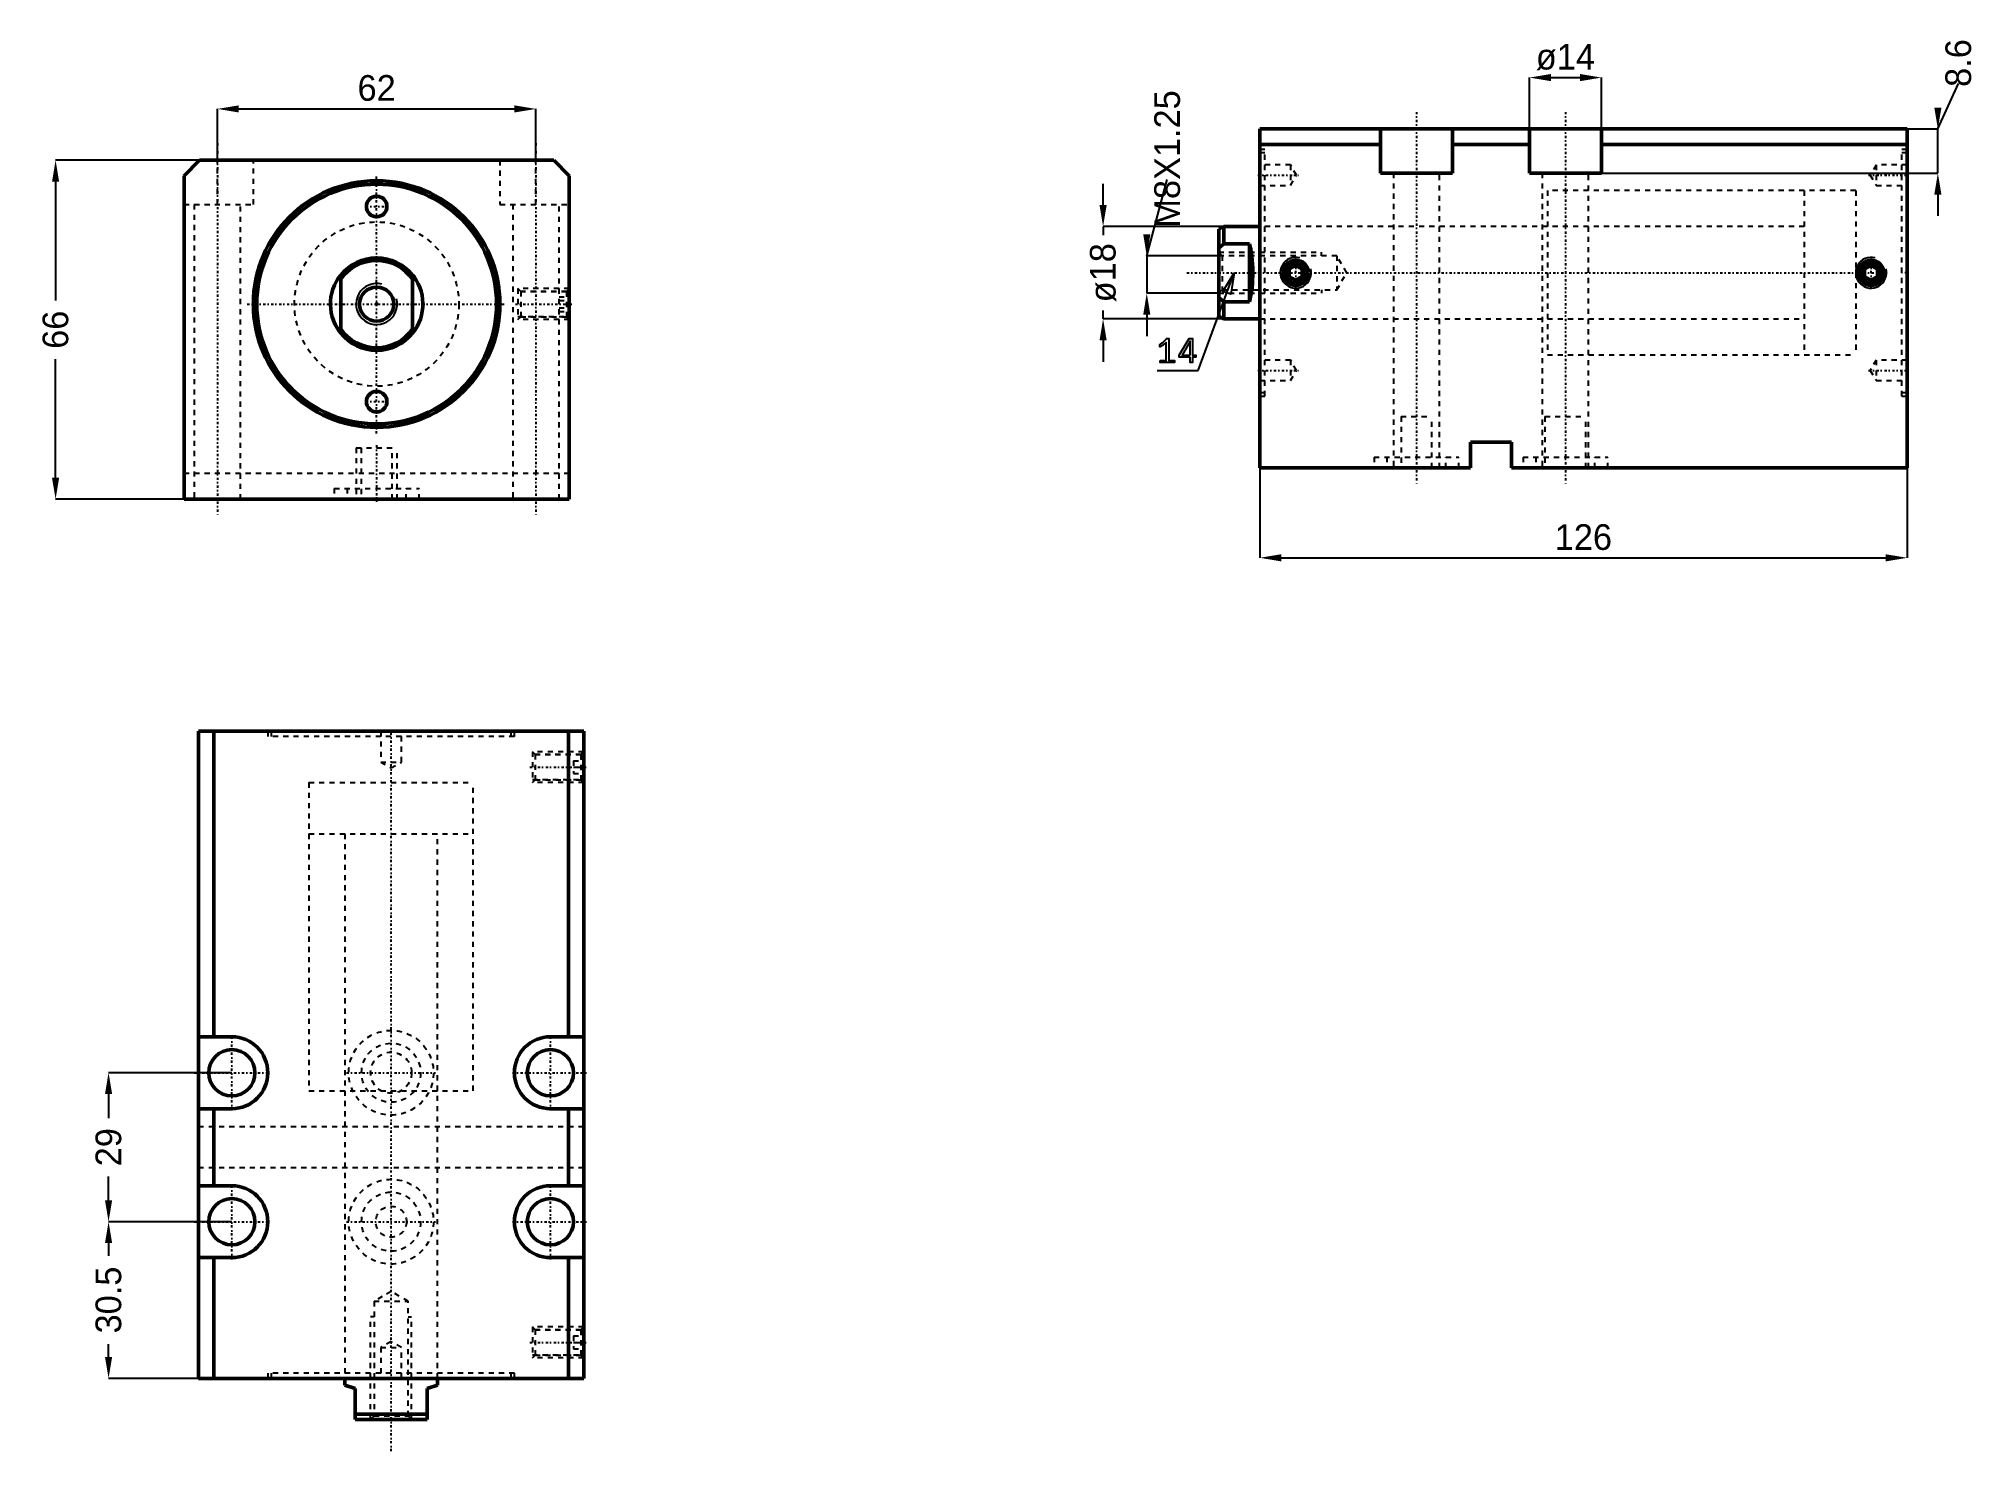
# Model space of a CAD drawing. Header units: millimetres. Extents: x -66 to 311, y -223 to 52.
import ezdxf

# ---------------------------------------------------------------- set-up
doc = ezdxf.new("R2010")
doc.units = ezdxf.units.MM
doc.linetypes.add('Center', pattern=[1.5, 0.45, -0.5, 0.05, -0.5])
doc.linetypes.add('Dashed', pattern=[2, 1, -1])
for name, color, linetype, lineweight in [('2d ConnectionPoints', 7, 'Continuous', 50), ('AM_0', 7, 'Continuous', 50), ('AM_5', 3, 'Continuous', 25), ('AM_7', 7, 'Center', 25), ('AM_9', 6, 'Dashed', 25)]:
    doc.layers.add(name, color=color, linetype=linetype, lineweight=lineweight)
doc.dimstyles.new('ISO-25', dxfattribs={"dimtxt": 2.5, "dimasz": 2.5, "dimexe": 1.25, "dimexo": 0.625, "dimtad": 1, "dimtxsty": 'Standard', "dimcen": 2.5, "dimadec": 0, "dimazin": 0, "dimtfac": 1, "dimtmove": 0, "dimatfit": 3, "dimfxl": 1, "dimarcsym": 0})

# ---------------------------------------------------------------- blocks, each defined once
blk = doc.blocks.new('1_JECX_MF_INLA_32_50_0_rod__0_in_JECX_MF_160_INLA_32_50_0__0')
at = {"layer": 'AM_0'}
for p, q in [((-7, -5.66), (-7, 5.66)), ((7, 5.66), (7, -5.66))]:
    blk.add_line(p, q, dxfattribs=at)
for points in [[(-7, 5.66), (-7.47, 5.03), (-7.88, 4.36), (-8.23, 3.65), (-8.51, 2.92), (-8.73, 2.17), (-8.89, 1.4), (-8.98, 0.62), (-9, -0.17), (-8.95, -0.95), (-8.83, -1.73), (-8.65, -2.49), (-8.4, -3.23), (-8.09, -3.95), (-7.71, -4.64), (-7.28, -5.3), (-7, -5.66)], [(7, -5.66), (7.47, -5.03), (7.88, -4.36), (8.23, -3.65), (8.51, -2.92), (8.73, -2.17), (8.89, -1.4), (8.98, -0.62), (9, 0.17), (8.95, 0.95), (8.83, 1.73), (8.65, 2.49), (8.4, 3.23), (8.09, 3.95), (7.71, 4.64), (7.28, 5.3), (7, 5.66)]]:
    blk.add_lwpolyline(points, dxfattribs=at)
blk.add_circle((0, 0), 3.32, dxfattribs=at)
for radius, start, end in [(9, 38.9424, 141.0576), (8.5, 34.5603, 145.4397), (8.5, 214.5603, 325.4397), (9, 218.9424, 321.0576)]:
    blk.add_arc((0, 0), radius, start, end, dxfattribs=at)
at = {"layer": 'AM_5'}
blk.add_arc((0, 0), 4, 75, 15, dxfattribs=at)
blk = doc.blocks.new('2_JECX_MF_EXLA_32_50_0_body__0_in_JECX_MF_160_INLA_32_50_0__0')
at = {"layer": 'AM_0'}
for p, q in [((-34.5, 28), (-37.5, 25)), ((34.5, 28), (-34.5, 28)), ((37.5, 25), (34.5, 28)), ((-37.5, 25), (-37.5, -38)), ((37.5, -38), (37.5, 25)), ((-37.5, -38), (37.5, -38))]:
    blk.add_line(p, q, dxfattribs=at)
for centre, radius in [((0, 0), 24), ((0, 0), 23.34), ((0, 19), 2), ((0, -19), 2)]:
    blk.add_circle(centre, radius, dxfattribs=at)
at = {"layer": 'AM_5', "linetype": 'Dashed'}
for p, q in [((37.5, 3), (27.5, 3)), ((37.5, -3), (27.5, -3))]:
    blk.add_line(p, q, dxfattribs=at)
at = {"layer": 'AM_7'}
for p, q in [((-31, 31.3), (-31, -41.3)), ((31, 31.3), (31, -41.3)), ((0, -25.2), (0, 25.2)), ((-2.1, 19), (2.1, 19)), ((-25.2, 0), (25.2, 0)), ((27, 0), (38, 0)), ((-2.1, -19), (2.1, -19)), ((0, -27.5), (0, -38.5))]:
    blk.add_line(p, q, dxfattribs=at)
at = {"layer": 'AM_9'}
for p, q in [((-31, 19.4), (-31, 28)), ((-24, 19.4), (-24, 28)), ((24, 28), (24, 19.4)), ((31, 19.4), (31, 28)), ((-37.5, 19.4), (-24, 19.4)), ((-35.5, 19.4), (-35.5, -38)), ((-26.5, -38), (-26.5, 19.4)), ((24, 19.4), (37.5, 19.4)), ((26.5, 19.4), (26.5, -38)), ((35.5, -38), (35.5, 19.4)), ((28.04, 2.46), (27.5, 3)), ((27.5, 3), (27.5, -3)), ((37, 2.4), (27.5, 2.4)), ((36.96, 2.46), (28.04, 2.46)), ((28.04, 2.46), (28.04, -2.46)), ((35.5, 1.44), (37.5, 1.44)), ((35.5, 0.72), (37.5, 0.72)), ((37.5, 3), (36.96, 2.46)), ((36.96, 2.46), (36.96, -2.46)), ((37.5, 1.9), (37, 2.4)), ((37, 2.4), (37, -2.4)), ((27.5, -2.4), (37, -2.4)), ((27.5, -3), (28.04, -2.46)), ((28.04, -2.46), (36.96, -2.46)), ((35.5, -0.72), (37.5, -0.72)), ((35.5, -1.44), (37.5, -1.44)), ((36.96, -2.46), (37.5, -3)), ((37, -2.4), (37.5, -1.9)), ((-4, -28), (4, -28)), ((-4, -28), (-4, -38)), ((-3, -28), (-3, -38)), ((3, -38), (3, -28)), ((4, -38), (4, -28)), ((37.5, -33), (-37.5, -33)), ((-8.25, -35.9), (8.25, -35.9)), ((-8.25, -35.9), (-8.25, -38)), ((-5.75, -35.9), (-5.75, -38)), ((5.75, -38), (5.75, -35.9)), ((8.25, -38), (8.25, -35.9))]:
    blk.add_line(p, q, dxfattribs=at)
blk.add_circle((0, 0), 16, dxfattribs=at)
blk = doc.blocks.new('*D3')
at = {"layer": 'AM_5', "color": 0, "lineweight": -2}
for p, q in [((-31, 28), (-31, 38)), ((-26.83, 38), (26.83, 38)), ((31, 28), (31, 38))]:
    blk.add_line(p, q, dxfattribs=at)
at = {"layer": 'AM_5', "color": 0}
for points in [[(-26.83, 38.69), (-26.83, 37.31), (-31, 38)], [(26.83, 37.31), (26.83, 38.69), (31, 38)]]:
    blk.add_solid(points, dxfattribs=at)
at = {"layer": 'Defpoints', "color": 0}
for p in [(31, 38), (-31, 28), (31, 28)]:
    blk.add_point(p, dxfattribs=at)
at = {"layer": 'AM_5', "color": 0, "insert": (0, 42.05), "char_height": 5, "attachment_point": 5}
blk.add_mtext('62', dxfattribs=at)
blk = doc.blocks.new('*D4')
at = {"layer": 'AM_5', "color": 0, "lineweight": -2}
for p, q in [((-34.5, 28), (-62.5, 28)), ((-62.5, 23.83), (-62.5, 0.72)), ((-62.5, -33.83), (-62.5, -10.72)), ((-37.5, -38), (-62.5, -38))]:
    blk.add_line(p, q, dxfattribs=at)
at = {"layer": 'AM_5', "color": 0}
for points in [[(-61.81, 23.83), (-63.19, 23.83), (-62.5, 28)], [(-63.19, -33.83), (-61.81, -33.83), (-62.5, -38)]]:
    blk.add_solid(points, dxfattribs=at)
at = {"layer": 'Defpoints', "color": 0}
for p in [(-34.5, 28), (-62.5, -38), (-37.5, -38)]:
    blk.add_point(p, dxfattribs=at)
at = {"layer": 'AM_5', "color": 0, "insert": (-62.5, -5), "char_height": 5, "attachment_point": 5, "rotation": 90}
blk.add_mtext('66', dxfattribs=at)
blk = doc.blocks.new('1_JECX_MF_INLA_32_50_0_rod__0_in_JECX_MF_160_INLA_32_50_0__2')
at = {"layer": 'AM_0'}
for p, q in [((-7, 9), (-8, 8.5)), ((-8, 8.5), (-8, -8.5)), ((0, 9), (-7, 9)), ((-7, 9), (-7, 5.66)), ((-7, 5.66), (-8, 4.82)), ((-2, 5.66), (-7, 5.66)), ((-2, 5.66), (-2, -5.66)), ((-7, -5.66), (-2, -5.66)), ((-7, -5.66), (-7, -9)), ((-8, -8.5), (-7, -9)), ((-7, -9), (0, -9))]:
    blk.add_line(p, q, dxfattribs=at)
for points in [[(-2, -5.66), (-1.85, -5.03), (-1.72, -4.36), (-1.6, -3.65), (-1.51, -2.92), (-1.44, -2.17), (-1.39, -1.4), (-1.36, -0.62), (-1.35, 0.17), (-1.37, 0.95), (-1.4, 1.73), (-1.46, 2.49), (-1.55, 3.23), (-1.65, 3.95), (-1.77, 4.64), (-1.91, 5.3), (-2, 5.66)], [(-8, -4.82), (-7.99, -4.83), (-7, -5.66)]]:
    blk.add_lwpolyline(points, dxfattribs=at)
at = {"layer": 'AM_5', "linetype": 'Dashed'}
for p, q in [((-8, 4), (12, 4)), ((12, 3.32), (12, 4)), ((12, -3.32), (12, -4)), ((-8, -4), (12, -4))]:
    blk.add_line(p, q, dxfattribs=at)
at = {"layer": 'AM_7'}
blk.add_line((-14.2, 0), (122.2, 0), dxfattribs=at)
at = {"layer": 'AM_9'}
for p, q in [((116, 16), (106, 16)), ((106, 16), (106, -16)), ((116, 16), (116, -16)), ((106, 9), (0, 9)), ((-7.32, 3.32), (-8, 4)), ((15, 3.32), (-7.32, 3.32)), ((-7.32, 3.32), (-7.32, -3.32)), ((16.92, 0), (15, 3.32)), ((15, 3.32), (15, -3.32)), ((15, -3.32), (16.92, 0)), ((-8, -4), (-7.32, -3.32)), ((-7.32, -3.32), (15, -3.32)), ((0, -9), (106, -9)), ((106, -16), (116, -16))]:
    blk.add_line(p, q, dxfattribs=at)
blk = doc.blocks.new('2_JECX_MF_EXLA_32_50_0_body__0_in_JECX_MF_160_INLA_32_50_0__2')
at = {"layer": 'AM_0'}
for p, q in [((0, -38), (0, 28)), ((126, 28), (0, 28)), ((23.5, 19.4), (23.5, 28)), ((37.5, 19.4), (37.5, 28)), ((52.5, 19.4), (52.5, 28)), ((66.5, 19.4), (66.5, 28)), ((126, -38), (126, 28)), ((23.5, 25), (0, 25)), ((52.5, 25), (37.5, 25)), ((126, 25), (66.5, 25)), ((23.5, 19.4), (37.5, 19.4)), ((52.5, 19.4), (66.5, 19.4)), ((7, 1.44), (5.75, 0.72)), ((5.75, 0.72), (5.75, -0.72)), ((8.25, 0.72), (7, 1.44)), ((8.25, -0.72), (8.25, 0.72)), ((119, 1.44), (117.75, 0.72)), ((117.75, 0.72), (117.75, -0.72)), ((120.25, 0.72), (119, 1.44)), ((120.25, -0.72), (120.25, 0.72)), ((5.75, -0.72), (7, -1.44)), ((7, -1.44), (8.25, -0.72)), ((117.75, -0.72), (119, -1.44)), ((119, -1.44), (120.25, -0.72)), ((49, -33), (41, -33)), ((41, -33), (41, -38)), ((49, -38), (49, -33)), ((41, -38), (0, -38)), ((126, -38), (49, -38))]:
    blk.add_line(p, q, dxfattribs=at)
for centre, radius in [((7, 0), 2.46), ((7, 0), 2.4), ((7, 0), 1.9), ((119, 0), 2.46), ((119, 0), 2.4), ((119, 0), 1.9)]:
    blk.add_circle(centre, radius, dxfattribs=at)
at = {"layer": 'AM_5'}
for centre in [(7, 0), (119, 0)]:
    blk.add_arc(centre, 3, 75, 15, dxfattribs=at)
at = {"layer": 'AM_7'}
for p, q in [((30.5, 31.3), (30.5, -41.3)), ((59.5, 31.3), (59.5, -41.3)), ((-0.36, 19), (7.51, 19)), ((118.49, 19), (126.36, 19)), ((7, -3.15), (7, 3.15)), ((119, -3.15), (119, 3.15)), ((126.05, 0), (124.95, 0)), ((-0.36, -19), (7.51, -19)), ((118.49, -19), (126.36, -19))]:
    blk.add_line(p, q, dxfattribs=at)
at = {"layer": 'AM_9'}
for p, q in [((1, 24), (0, 24)), ((1, 23.34), (0, 23.34)), ((1, -24), (1, 24)), ((125, -24), (125, 24)), ((126, 24), (125, 24)), ((126, 23.34), (125, 23.34)), ((6, 21), (0, 21)), ((7.15, 19), (6, 21)), ((6, 21), (6, 17)), ((6, 17), (7.15, 19)), ((26, 19.4), (26, -38)), ((35, -38), (35, 19.4)), ((55, 19.4), (55, -38)), ((64, -38), (64, 19.4)), ((120, 21), (118.85, 19)), ((118.85, 19), (120, 17)), ((126, 21), (120, 21)), ((120, 21), (120, 17)), ((0, 17), (6, 17)), ((116, 16), (56, 16)), ((56, 16), (56, -16)), ((116, 16), (116, -16)), ((120, 17), (126, 17)), ((56, 9), (0, 9)), ((0, -9), (56, -9)), ((6, -17), (0, -17)), ((7.15, -19), (6, -17)), ((6, -17), (6, -21)), ((56, -16), (116, -16)), ((120, -17), (118.85, -19)), ((126, -17), (120, -17)), ((120, -17), (120, -21)), ((0, -21), (6, -21)), ((6, -21), (7.15, -19)), ((118.85, -19), (120, -21)), ((120, -21), (126, -21)), ((0, -23.34), (1, -23.34)), ((0, -24), (1, -24)), ((125, -23.34), (126, -23.34)), ((125, -24), (126, -24)), ((27.5, -28), (33.5, -28)), ((27.5, -28), (27.5, -38)), ((33.5, -38), (33.5, -28)), ((55.5, -28), (63.5, -28)), ((55.5, -28), (55.5, -38)), ((63.5, -38), (63.5, -28)), ((22.25, -35.9), (38.75, -35.9)), ((22.25, -35.9), (22.25, -38)), ((24.75, -35.9), (24.75, -38)), ((36.25, -38), (36.25, -35.9)), ((38.75, -38), (38.75, -35.9)), ((51.25, -35.9), (67.75, -35.9)), ((51.25, -35.9), (51.25, -38)), ((53.75, -35.9), (53.75, -38)), ((65.25, -38), (65.25, -35.9)), ((67.75, -38), (67.75, -35.9))]:
    blk.add_line(p, q, dxfattribs=at)
blk = doc.blocks.new('*D13')
at = {"layer": 'AM_5', "color": 0, "lineweight": -2}
for p, q in [((224.41, 34.1), (224.41, 44.1)), ((228.58, 44.1), (234.25, 44.1)), ((238.41, 34.1), (238.41, 44.1))]:
    blk.add_line(p, q, dxfattribs=at)
at = {"layer": 'AM_5', "color": 0}
for points in [[(228.58, 44.79), (228.58, 43.4), (224.41, 44.1)], [(234.25, 43.4), (234.25, 44.79), (238.41, 44.1)]]:
    blk.add_solid(points, dxfattribs=at)
at = {"layer": 'Defpoints', "color": 0}
for p in [(238.41, 44.1), (224.41, 34.1), (238.41, 34.1)]:
    blk.add_point(p, dxfattribs=at)
at = {"layer": 'AM_5', "color": 0, "insert": (231.41, 48.1), "char_height": 5, "attachment_point": 5}
blk.add_mtext('ø14', dxfattribs=at)
blk = doc.blocks.new('*D14')
at = {"layer": 'AM_5', "color": 0, "lineweight": -2}
for p, q in [((303.91, 34.1), (307.91, 42.93)), ((238.41, 34.1), (303.91, 34.1)), ((303.91, 25.5), (303.91, 34.1)), ((238.41, 25.5), (303.91, 25.5)), ((303.91, 21.33), (303.91, 17.16))]:
    blk.add_line(p, q, dxfattribs=at)
at = {"layer": 'AM_5', "color": 0}
for points in [[(303.22, 38.26), (304.61, 38.26), (303.91, 34.1)], [(304.61, 21.33), (303.22, 21.33), (303.91, 25.5)]]:
    blk.add_solid(points, dxfattribs=at)
at = {"layer": 'Defpoints', "color": 0}
for p in [(238.41, 34.1), (303.91, 34.1), (238.41, 25.5)]:
    blk.add_point(p, dxfattribs=at)
at = {"layer": 'AM_5', "color": 0, "insert": (307.91, 46.93), "char_height": 5, "attachment_point": 5, "rotation": 90}
blk.add_mtext('8.6', dxfattribs=at)
blk = doc.blocks.new('*D15')
at = {"layer": 'AM_5', "color": 0, "lineweight": -2}
for p, q in [((171.91, -31.9), (171.91, -49.4)), ((297.91, -31.9), (297.91, -49.4)), ((176.08, -49.4), (293.75, -49.4))]:
    blk.add_line(p, q, dxfattribs=at)
at = {"layer": 'AM_5', "color": 0}
for points in [[(176.08, -48.71), (176.08, -50.1), (171.91, -49.4)], [(293.75, -50.1), (293.75, -48.71), (297.91, -49.4)]]:
    blk.add_solid(points, dxfattribs=at)
at = {"layer": 'Defpoints', "color": 0}
for p in [(171.91, -31.9), (297.91, -31.9), (297.91, -49.4)]:
    blk.add_point(p, dxfattribs=at)
at = {"layer": 'AM_5', "color": 0, "insert": (234.91, -45.4), "char_height": 5, "attachment_point": 5}
blk.add_mtext('126', dxfattribs=at)
blk = doc.blocks.new('*D16')
at = {"layer": 'AM_5', "color": 0, "lineweight": -2}
for p, q in [((141.41, 19.26), (141.41, 23.43)), ((164.91, 15.1), (141.41, 15.1)), ((141.41, 15.1), (141.41, 13.43)), ((141.41, -2.9), (141.41, -1.24)), ((164.91, -2.9), (141.41, -2.9)), ((141.41, -7.07), (141.41, -11.24))]:
    blk.add_line(p, q, dxfattribs=at)
at = {"layer": 'AM_5', "color": 0}
for points in [[(140.72, 19.26), (142.11, 19.26), (141.41, 15.1)], [(142.11, -7.07), (140.72, -7.07), (141.41, -2.9)]]:
    blk.add_solid(points, dxfattribs=at)
at = {"layer": 'Defpoints', "color": 0}
for p in [(141.41, 15.1), (164.91, 15.1), (164.91, -2.9)]:
    blk.add_point(p, dxfattribs=at)
at = {"layer": 'AM_5', "color": 0, "insert": (141.41, 6.1), "char_height": 5, "attachment_point": 5, "rotation": 90}
blk.add_mtext('ø18', dxfattribs=at)
blk = doc.blocks.new('*D17')
at = {"layer": 'AM_5', "color": 0, "lineweight": -2}
for p, q in [((149.91, 9.42), (153.91, 24.25)), ((164.59, 9.42), (149.91, 9.42)), ((149.91, 9.42), (149.91, 2.1)), ((163.91, 2.1), (149.91, 2.1)), ((149.91, -2.07), (149.91, -6.24))]:
    blk.add_line(p, q, dxfattribs=at)
at = {"layer": 'AM_5', "color": 0}
for points in [[(149.22, 13.59), (150.61, 13.59), (149.91, 9.42)], [(150.61, -2.07), (149.22, -2.07), (149.91, 2.1)]]:
    blk.add_solid(points, dxfattribs=at)
at = {"layer": 'Defpoints', "color": 0}
for p in [(164.59, 9.42), (149.91, 2.1), (163.91, 2.1)]:
    blk.add_point(p, dxfattribs=at)
at = {"layer": 'AM_5', "color": 0, "insert": (153.91, 28.25), "char_height": 5, "attachment_point": 5, "rotation": 90}
blk.add_mtext('M8X1.25', dxfattribs=at)
blk = doc.blocks.new('1_JECX_MF_INLA_32_50_0_rod__0_in_JECX_MF_160_INLA_32_50_0__4')
at = {"layer": 'AM_0'}
for p, q in [((-9, 0), (-9, -1.35)), ((9, -1.35), (9, 0)), ((-7, -2), (-9, -1.35)), ((-7, -8), (-7, -2)), ((9, -1.35), (7, -2)), ((7, -2), (7, -8)), ((-7, -7), (7, -7)), ((-7, -8), (7, -8))]:
    blk.add_line(p, q, dxfattribs=at)
at = {"layer": 'AM_5', "linetype": 'Dashed'}
for p, q in [((-4, -8), (-4, 12)), ((-3.32, 12), (-4, 12)), ((3.32, 12), (4, 12)), ((4, -8), (4, 12))]:
    blk.add_line(p, q, dxfattribs=at)
at = {"layer": 'AM_9'}
for p, q in [((-16, 116), (16, 116)), ((-16, 116), (-16, 106)), ((16, 106), (16, 116)), ((-16, 106), (16, 106)), ((-9, 106), (-9, 0)), ((9, 0), (9, 106)), ((0, 16.92), (-3.32, 15)), ((3.32, 15), (0, 16.92)), ((-3.32, 15), (3.32, 15)), ((-3.32, 15), (-3.32, -7.32)), ((3.32, -7.32), (3.32, 15)), ((-3.32, -7.32), (-4, -8)), ((-3.32, -7.32), (3.32, -7.32)), ((4, -8), (3.32, -7.32))]:
    blk.add_line(p, q, dxfattribs=at)
blk = doc.blocks.new('2_JECX_MF_EXLA_32_50_0_body__0_in_JECX_MF_160_INLA_32_50_0__4')
at = {"layer": 'AM_0'}
for p, q in [((37.5, 126), (-37.5, 126)), ((-37.5, 126), (-37.5, 0)), ((-34.5, 126), (-34.5, 66.5)), ((34.5, 126), (34.5, 66.5)), ((37.5, 126), (37.5, 0)), ((-31, 66.5), (-37.5, 66.5)), ((37.5, 66.5), (31, 66.5)), ((-37.5, 52.5), (-31, 52.5)), ((-34.5, 52.5), (-34.5, 37.5)), ((31, 52.5), (37.5, 52.5)), ((34.5, 52.5), (34.5, 37.5)), ((-31, 37.5), (-37.5, 37.5)), ((37.5, 37.5), (31, 37.5)), ((-37.5, 23.5), (-31, 23.5)), ((-34.5, 23.5), (-34.5, 0)), ((31, 23.5), (37.5, 23.5)), ((34.5, 23.5), (34.5, 0)), ((37.5, 0), (-37.5, 0))]:
    blk.add_line(p, q, dxfattribs=at)
for centre in [(-31, 59.5), (31, 59.5), (-31, 30.5), (31, 30.5)]:
    blk.add_circle(centre, 4.5, dxfattribs=at)
for centre, start, end in [((-31, 59.5), 270, 90), ((31, 59.5), 90, 270), ((-31, 30.5), 270, 90), ((31, 30.5), 90, 270)]:
    blk.add_arc(centre, 7, start, end, dxfattribs=at)
at = {"layer": 'AM_5', "linetype": 'Dashed'}
for p, q in [((37.5, 122), (27.5, 122)), ((37.5, 116), (27.5, 116)), ((37.5, 10), (27.5, 10)), ((37.5, 4), (27.5, 4))]:
    blk.add_line(p, q, dxfattribs=at)
at = {"layer": 'AM_7'}
for p, q in [((0, -14.2), (0, 126.3577)), ((27, 119), (38, 119)), ((-31, 52.15), (-31, 66.85)), ((31, 52.15), (31, 66.85)), ((-38.35, 59.5), (-23.65, 59.5)), ((-8.6625, 59.5), (8.6625, 59.5)), ((23.65, 59.5), (38.35, 59.5)), ((-31, 23.15), (-31, 37.85)), ((31, 23.15), (31, 37.85)), ((-38.35, 30.5), (-23.65, 30.5)), ((-8.6625, 30.5), (8.6625, 30.5)), ((23.65, 30.5), (38.35, 30.5)), ((27, 7), (38, 7))]:
    blk.add_line(p, q, dxfattribs=at)
at = {"layer": 'AM_9'}
for p, q in [((-24, 126), (-24, 125)), ((24, 125), (-24, 125)), ((-23.34, 126), (-23.34, 125)), ((-2, 126), (-2, 120)), ((2, 120), (2, 126)), ((23.34, 125), (23.34, 126)), ((24, 125), (24, 126)), ((27.5, 122), (27.5, 116)), ((28.0415, 121.4585), (27.5, 122)), ((37, 121.4), (27.5, 121.4)), ((36.9585, 121.4585), (28.0415, 121.4585)), ((28.0415, 121.4585), (28.0415, 116.5415)), ((37.5, 122), (36.9585, 121.4585)), ((36.9585, 121.4585), (36.9585, 116.5415)), ((37, 121.4), (37, 116.6)), ((37.5, 120.9), (37, 121.4)), ((-2, 120), (0, 118.8453)), ((-2, 120), (2, 120)), ((0, 118.8453), (2, 120)), ((35.5, 120.25), (37.5, 120.25)), ((35.5, 120.25), (35.5, 117.75)), ((35.5, 119), (37.5, 119)), ((35.5, 117.75), (37.5, 117.75)), ((37, 116.6), (37.5, 117.1)), ((-16, 116), (16, 116)), ((-16, 116), (-16, 56)), ((16, 56), (16, 116)), ((27.5, 116.6), (37, 116.6)), ((27.5, 116), (28.0415, 116.5415)), ((28.0415, 116.5415), (36.9585, 116.5415)), ((36.9585, 116.5415), (37.5, 116)), ((-16, 56), (16, 56)), ((-9, 56), (-9, 0)), ((9, 0), (9, 56)), ((37.5, 49), (-37.5, 49)), ((37.5, 41), (-37.5, 41)), ((27.5, 10), (27.5, 4)), ((28.0415, 9.4585), (27.5, 10)), ((37, 9.4), (27.5, 9.4)), ((36.9585, 9.4585), (28.0415, 9.4585)), ((28.0415, 9.4585), (28.0415, 4.5415)), ((35.5, 8.25), (37.5, 8.25)), ((35.5, 8.25), (35.5, 5.75)), ((37.5, 10), (36.9585, 9.4585)), ((36.9585, 9.4585), (36.9585, 4.5415)), ((37.5, 8.9), (37, 9.4)), ((37, 9.4), (37, 4.6)), ((0, 7.1547), (-2, 6)), ((-2, 6), (2, 6)), ((-2, 6), (-2, 0)), ((2, 6), (0, 7.1547)), ((2, 0), (2, 6)), ((27.5, 4.6), (37, 4.6)), ((27.5, 4), (28.0415, 4.5415)), ((28.0415, 4.5415), (36.9585, 4.5415)), ((35.5, 7), (37.5, 7)), ((35.5, 5.75), (37.5, 5.75)), ((36.9585, 4.5415), (37.5, 4)), ((37, 4.6), (37.5, 5.1)), ((24, 1), (-24, 1)), ((-24, 1), (-24, 0)), ((-23.34, 1), (-23.34, 0)), ((23.34, 0), (23.34, 1)), ((24, 0), (24, 1))]:
    blk.add_line(p, q, dxfattribs=at)
for centre, radius in [((0, 59.5), 8.25), ((0, 59.5), 5.75), ((0, 59.5), 4), ((0, 30.5), 8.25), ((0, 30.5), 5.75), ((0, 30.5), 3)]:
    blk.add_circle(centre, radius, dxfattribs=at)
blk = doc.blocks.new('*D23')
at = {"layer": 'AM_5', "color": 0, "lineweight": -2}
for p, q in [((-28.19, -149.66), (-52.19, -149.66)), ((-52.19, -153.83), (-52.19, -158.49)), ((-52.19, -174.49), (-52.19, -169.83)), ((-28.19, -178.66), (-52.19, -178.66))]:
    blk.add_line(p, q, dxfattribs=at)
at = {"layer": 'AM_5', "color": 0}
for points in [[(-51.49, -153.83), (-52.88, -153.83), (-52.19, -149.66)], [(-52.88, -174.49), (-51.49, -174.49), (-52.19, -178.66)]]:
    blk.add_solid(points, dxfattribs=at)
at = {"layer": 'Defpoints', "color": 0}
for p in [(-52.19, -149.66), (-28.19, -149.66), (-28.19, -178.66)]:
    blk.add_point(p, dxfattribs=at)
at = {"layer": 'AM_5', "color": 0, "insert": (-52.19, -164.16), "char_height": 5, "attachment_point": 5, "rotation": 90}
blk.add_mtext('29', dxfattribs=at)
blk = doc.blocks.new('*D24')
at = {"layer": 'AM_5', "color": 0, "lineweight": -2}
for p, q in [((-28.19, -178.66), (-52.19, -178.66)), ((-52.19, -182.83), (-52.19, -185.33)), ((-52.19, -204.99), (-52.19, -202.49)), ((-34.69, -209.16), (-52.19, -209.16))]:
    blk.add_line(p, q, dxfattribs=at)
at = {"layer": 'AM_5', "color": 0}
for points in [[(-51.49, -182.83), (-52.88, -182.83), (-52.19, -178.66)], [(-52.88, -204.99), (-51.49, -204.99), (-52.19, -209.16)]]:
    blk.add_solid(points, dxfattribs=at)
at = {"layer": 'Defpoints', "color": 0}
for p in [(-28.19, -178.66), (-52.19, -209.16), (-34.69, -209.16)]:
    blk.add_point(p, dxfattribs=at)
at = {"layer": 'AM_5', "color": 0, "insert": (-52.19, -193.91), "char_height": 5, "attachment_point": 5, "rotation": 90}
blk.add_mtext('30.5', dxfattribs=at)

msp = doc.modelspace()

# ---------------------------------------------------------------- linework, layer by layer
at = {"layer": '2d ConnectionPoints'}
for p in [(171.913, 6.097), (0, 0), (2.815, -209.161)]:
    msp.add_point(p, dxfattribs=at)
at = {"layer": 'AM_5'}
for p, q in [((159.913, -12.903), (166.913, 6.097)), ((151.913, -12.903), (159.913, -12.903))]:
    msp.add_line(p, q, dxfattribs=at)
for points in [[(166.913, 6.097), (166.255, 1.899), (164.691, 2.475), (166.913, 6.097)], [(152.521, -10.987), (153.717, -10.987), (153.717, -7.471), (153.717, -7.471), (153.653, -7.536), (153.544, -7.637), (153.544, -7.637), (153.421, -7.742), (153.33, -7.815), (153.33, -7.815), (153.236, -7.888), (153.095, -7.991), (153.095, -7.991), (152.952, -8.087), (152.856, -8.147), (152.856, -8.147), (152.762, -8.201), (152.632, -8.267), (152.632, -8.267), (152.515, -8.314), (152.443, -8.335), (152.443, -7.841), (152.443, -7.841), (152.532, -7.799), (152.672, -7.719), (152.672, -7.719), (152.82, -7.619), (152.922, -7.541), (152.922, -7.541), (153.026, -7.457), (153.176, -7.327), (153.176, -7.327), (153.321, -7.193), (153.415, -7.1), (153.415, -7.1), (153.503, -7.009), (153.622, -6.881), (153.622, -6.881), (153.724, -6.763), (153.782, -6.691), (154.198, -6.691), (154.198, -10.987), (155.284, -10.987), (155.284, -11.403), (152.521, -11.403), (152.521, -10.987)], [(158.338, -10.363), (156.232, -10.363), (156.232, -9.941), (158.149, -6.691), (158.793, -6.691), (158.793, -9.925), (159.495, -9.925), (159.495, -10.363), (158.793, -10.363), (158.793, -11.403), (158.338, -11.403), (158.338, -10.363)], [(158.344, -9.925), (158.344, -7.237), (156.791, -9.925), (158.344, -9.925)]]:
    msp.add_lwpolyline(points, dxfattribs=at)

# ---------------------------------------------------------------- block references
for name, p in [('2_JECX_MF_EXLA_32_50_0_body__0_in_JECX_MF_160_INLA_32_50_0__2', (171.913, 6.097)), ('2_JECX_MF_EXLA_32_50_0_body__0_in_JECX_MF_160_INLA_32_50_0__0', (0, 0)), ('1_JECX_MF_INLA_32_50_0_rod__0_in_JECX_MF_160_INLA_32_50_0__2', (171.913, 6.097)), ('1_JECX_MF_INLA_32_50_0_rod__0_in_JECX_MF_160_INLA_32_50_0__0', (0, 0)), ('2_JECX_MF_EXLA_32_50_0_body__0_in_JECX_MF_160_INLA_32_50_0__4', (2.815, -209.161)), ('1_JECX_MF_INLA_32_50_0_rod__0_in_JECX_MF_160_INLA_32_50_0__4', (2.815, -209.161))]:
    msp.add_blockref(name, p)

# ---------------------------------------------------------------- dimensions: what is measured, and where the dimension line sits
for base, p1, p2, text, picture, middle in [((238.413, 44.097), (224.413, 34.097), (238.413, 34.097), 'ø14', '*D13', (231.413, 44.097)), ((31, 38), (-31, 28), (31, 28), '62', '*D3', (0, 38)), ((297.913, -49.403), (171.913, -31.903), (297.913, -31.903), '126', '*D15', (234.913, -49.403))]:
    dim = msp.add_linear_dim(base=base, p1=p1, p2=p2, text=text, dimstyle='ISO-25', override={"dimtxt": 5, "dimasz": 4.166667, "dimexe": 0, "dimexo": 0, "dimgap": 1.5}, dxfattribs=at)
    dim.commit()
    dim.dimension.update_dxf_attribs({"geometry": picture, "text_midpoint": middle, "dimtype": 160})
for base, p1, p2, text, picture, middle in [((303.913, 34.097), (238.413, 25.497), (238.413, 34.097), '8.6', '*D14', (307.913, 46.93)), ((149.913, 2.097), (164.59, 9.42), (163.913, 2.097), 'M8X1.25', '*D17', (153.913, 28.253)), ((-62.5, -38), (-34.5, 28), (-37.5, -38), '66', '*D4', (-62.5, -5)), ((141.413, 15.097), (164.913, -2.903), (164.913, 15.097), 'ø18', '*D16', (141.413, 6.097)), ((-52.185, -149.661), (-28.185, -178.661), (-28.185, -149.661), '29', '*D23', (-52.185, -164.161)), ((-52.185, -209.161), (-28.185, -178.661), (-34.685, -209.161), '30.5', '*D24', (-52.185, -193.911))]:
    dim = msp.add_linear_dim(base=base, p1=p1, p2=p2, angle=90, text=text, dimstyle='ISO-25', override={"dimtxt": 5, "dimasz": 4.166667, "dimexe": 0, "dimexo": 0, "dimgap": 1.5}, dxfattribs=at)
    dim.commit()
    dim.dimension.update_dxf_attribs({"geometry": picture, "text_midpoint": middle, "dimtype": 160, "text_rotation": 90})

doc.saveas('drawing.dxf')
